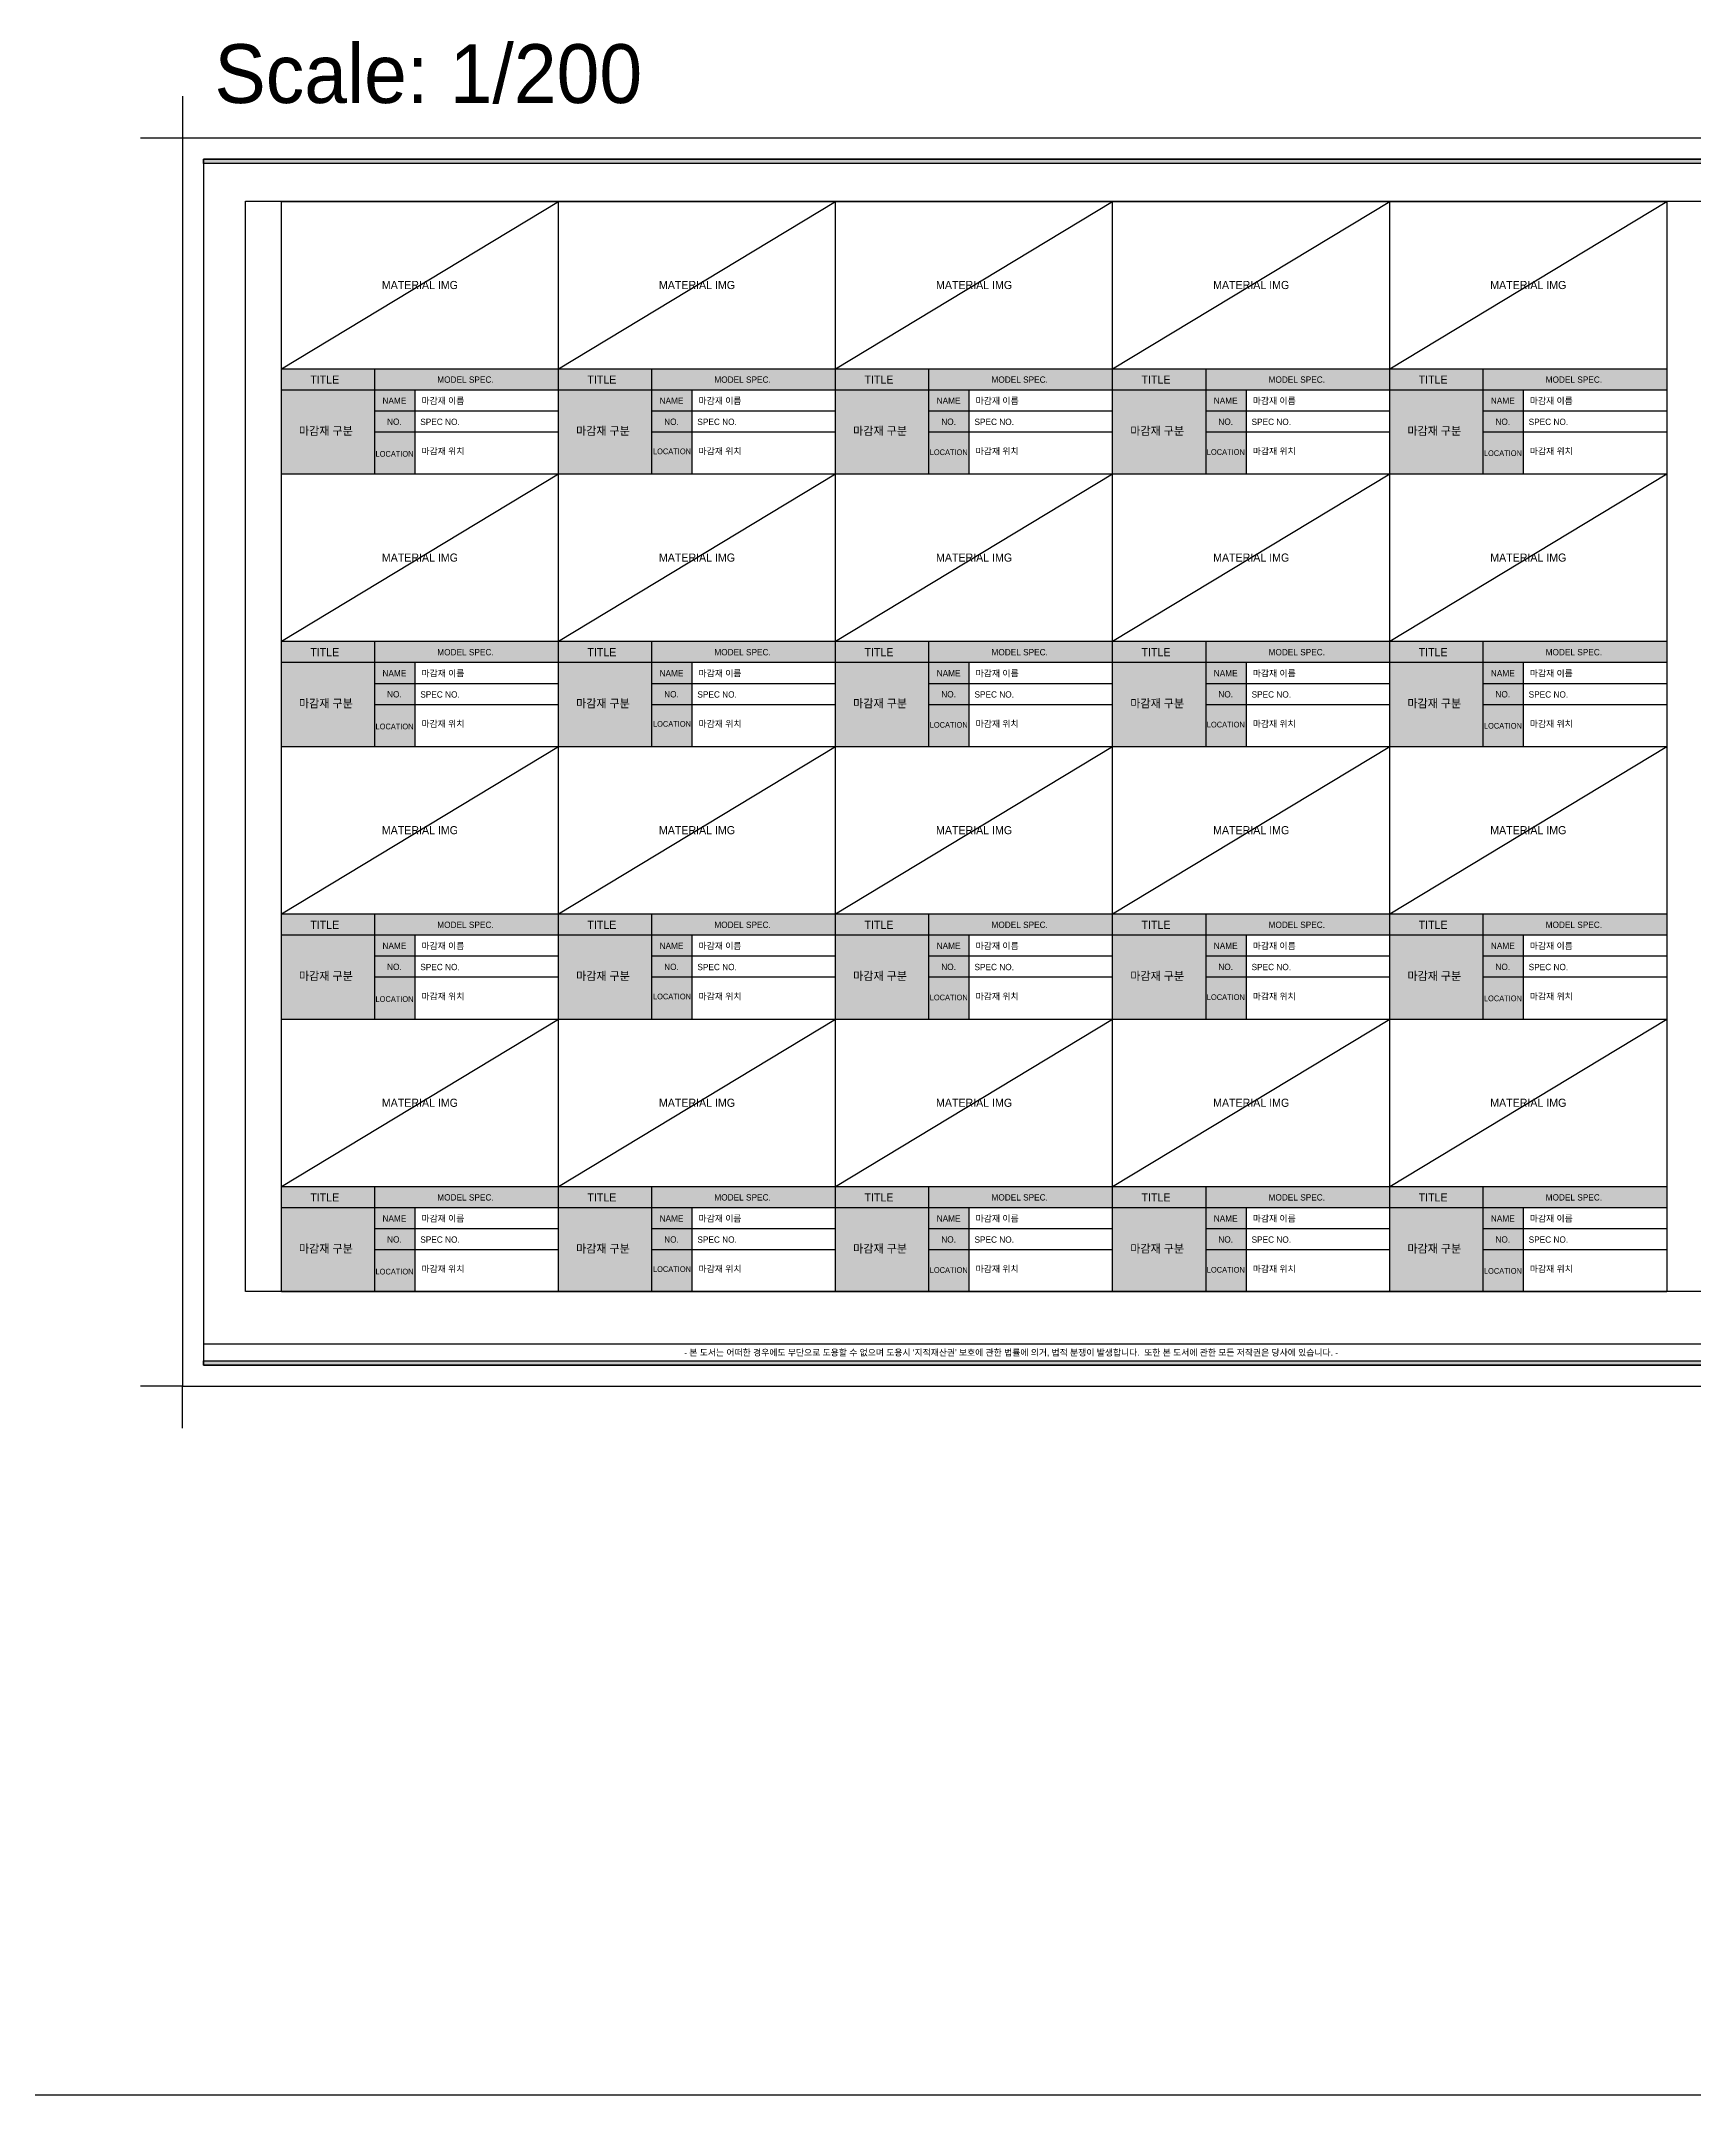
# Model space of a CAD drawing. Header units: millimetres. Extents: x -551172 to 227904, y -3435 to 261611.
# Drawn here: x -144513 to -65778, y 110648 to 208412 of the extents above; entities that cross this region are included whole.
import ezdxf
from ezdxf.enums import TextEntityAlignment as Align

# ---------------------------------------------------------------- set-up
doc = ezdxf.new("R2010")
doc.units = ezdxf.units.MM
doc.header["$LTSCALE"] = 100
doc.layers.get('DEFPOINTS').update_dxf_attribs({"color": 248})
for name, color, linetype in [('0 @ 1', 7, 'Continuous'), ('DWG', 7, 'Continuous'), ('F-WALL1', 2, 'Continuous'), ('FORM(YOURNAME)-1', 1, 'Continuous'), ('FORM(YOURNAME)-1 @ 1', 1, 'Continuous'), ('FORM(YOURNAME)-11', 1, 'Continuous'), ('FORM(YOURNAME)-11 @ 1', 1, 'Continuous')]:
    doc.layers.add(name, color=color, linetype=linetype)
doc.styles.add('YOURNAME', font='HYWULM.TTF')

# ---------------------------------------------------------------- blocks, each defined once
blk = doc.blocks.new('FORM-PLAN')
at = {"layer": 'DWG'}
h = blk.add_hatch(color=8, dxfattribs=at)
h.dxf.hatch_style = 2
edge = h.paths.add_edge_path()
edge.add_spline(control_points=[(3579, 47796), (3579, 47796), (3636, 47751), (3636, 47751), (3640, 47748), (3645, 47747), (3650, 47748), (3655, 47748), (3659, 47751), (3662, 47755), (3662, 47755), (4814, 49289), (4814, 49289), (4814, 49289), (6222, 47428), (6222, 47428), (6226, 47424), (6231, 47421), (6236, 47421), (6237, 47421), (6237, 47421), (6238, 47421), (6243, 47421), (6247, 47423), (6251, 47426), (6251, 47426), (6827, 48004), (6827, 48004), (6833, 48011), (6834, 48021), (6828, 48029), (6828, 48029), (6151, 48928), (6151, 48928), (6151, 48928), (6422, 49289), (6422, 49289), (6422, 49289), (7830, 47428), (7830, 47428), (7834, 47424), (7839, 47421), (7844, 47421), (7845, 47421), (7845, 47421), (7845, 47421), (7850, 47421), (7855, 47423), (7859, 47426), (7859, 47426), (8434, 48004), (8434, 48004), (8441, 48011), (8442, 48021), (8436, 48029), (8436, 48029), (6900, 50067), (6900, 50067), (6896, 50072), (6891, 50075), (6885, 50075), (6885, 50075), (6885, 50075), (6885, 50075), (6879, 50075), (6873, 50072), (6870, 50067), (6870, 50067), (6082, 49019), (6082, 49019), (6082, 49019), (5292, 50067), (5292, 50067), (5288, 50072), (5283, 50075), (5277, 50075), (5277, 50075), (5277, 50075), (5277, 50075), (5271, 50075), (5265, 50072), (5262, 50067), (5262, 50067), (3739, 48040), (3739, 48040), (3668, 48304), (3631, 48579), (3631, 48859), (3631, 50358), (4671, 51577), (5948, 51577), (6639, 51577), (7288, 51219), (7730, 50595), (7733, 50591), (7739, 50590), (7744, 50593), (7744, 50593), (7775, 50614), (7775, 50614), (7777, 50615), (7778, 50617), (7779, 50620), (7779, 50622), (7779, 50624), (7777, 50626), (7324, 51265), (6658, 51632), (5948, 51632), (4639, 51632), (3575, 50388), (3575, 48859), (3575, 48559), (3616, 48264), (3696, 47982), (3696, 47982), (3576, 47822), (3576, 47822), (3570, 47814), (3571, 47802), (3579, 47796)], knot_values=[0, 0, 0, 0, 1, 1, 1, 2, 2, 2, 3, 3, 3, 4, 4, 4, 5, 5, 5, 6, 6, 6, 7, 7, 7, 8, 8, 8, 9, 9, 9, 10, 10, 10, 11, 11, 11, 12, 12, 12, 13, 13, 13, 14, 14, 14, 15, 15, 15, 16, 16, 16, 17, 17, 17, 18, 18, 18, 19, 19, 19, 20, 20, 20, 21, 21, 21, 22, 22, 22, 23, 23, 23, 24, 24, 24, 25, 25, 25, 26, 26, 26, 27, 27, 27, 28, 28, 28, 29, 29, 29, 30, 30, 30, 31, 31, 31, 32, 32, 32, 33, 33, 33, 34, 34, 34, 35, 35, 35, 36, 36, 36, 37, 37, 37, 38, 38, 38, 39, 39, 39, 40, 40, 40, 40], degree=3, periodic=0)
h = blk.add_hatch(color=8, dxfattribs=at)
h.dxf.hatch_style = 2
edge = h.paths.add_edge_path()
edge.add_spline(control_points=[(6006, 47229), (4542, 47229), (3109, 47156), (3109, 47156), (3109, 47156), (3109, 47118), (3109, 47118), (3109, 47118), (8903, 47118), (8903, 47118), (8903, 47118), (8903, 47156), (8903, 47156), (8903, 47156), (7470, 47229), (6006, 47229)], knot_values=[0, 0, 0, 0, 1, 1, 1, 2, 2, 2, 3, 3, 3, 4, 4, 4, 5, 5, 5, 5], degree=3, periodic=0)
h = blk.add_hatch(color=8, dxfattribs=at)
h.dxf.hatch_style = 2
edge = h.paths.add_edge_path()
edge.add_spline(control_points=[(3345, 46728), (3345, 46728), (3571, 46728), (3571, 46728), (3838, 46728), (3990, 46578), (3990, 46291), (3990, 46006), (3838, 45848), (3578, 45848), (3578, 45848), (3345, 45848), (3345, 45848), (3345, 45848), (3345, 46728), (3345, 46728)], knot_values=[0, 0, 0, 0, 1, 1, 1, 2, 2, 2, 3, 3, 3, 4, 4, 4, 5, 5, 5, 5], degree=3, periodic=0)
edge = h.paths.add_edge_path()
edge.add_spline(control_points=[(3561, 45962), (3748, 45962), (3849, 46073), (3849, 46291), (3849, 46511), (3748, 46615), (3561, 46615), (3561, 46615), (3482, 46615), (3482, 46615), (3482, 46615), (3482, 45962), (3482, 45962), (3482, 45962), (3561, 45962), (3561, 45962)], knot_values=[0, 0, 0, 0, 1, 1, 1, 2, 2, 2, 3, 3, 3, 4, 4, 4, 5, 5, 5, 5], degree=3, periodic=0)
h = blk.add_hatch(color=8, dxfattribs=at)
h.dxf.hatch_style = 2
h.paths.add_polyline_path([(4107, 46728), (4621, 46728), (4621, 46611), (4244, 46611), (4244, 46366), (4564, 46366), (4564, 46249), (4244, 46249), (4244, 45965), (4634, 45965), (4634, 45848), (4107, 45848)])
h = blk.add_hatch(color=8, dxfattribs=at)
h.dxf.hatch_style = 2
edge = h.paths.add_edge_path()
edge.add_spline(control_points=[(4733, 45962), (4733, 45962), (4814, 46057), (4814, 46057), (4876, 45994), (4961, 45953), (5045, 45953), (5151, 45953), (5210, 46003), (5210, 46077), (5210, 46157), (5151, 46182), (5070, 46218), (5070, 46218), (4950, 46271), (4950, 46271), (4866, 46307), (4772, 46374), (4772, 46501), (4772, 46640), (4893, 46744), (5058, 46744), (5160, 46744), (5256, 46701), (5322, 46633), (5322, 46633), (5250, 46544), (5250, 46544), (5196, 46593), (5135, 46623), (5058, 46623), (4970, 46623), (4912, 46580), (4912, 46511), (4912, 46434), (4982, 46406), (5053, 46377), (5053, 46377), (5172, 46326), (5172, 46326), (5275, 46282), (5349, 46217), (5349, 46088), (5349, 45947), (5233, 45833), (5043, 45833), (4924, 45833), (4813, 45880), (4733, 45962)], knot_values=[0, 0, 0, 0, 1, 1, 1, 2, 2, 2, 3, 3, 3, 4, 4, 4, 5, 5, 5, 6, 6, 6, 7, 7, 7, 8, 8, 8, 9, 9, 9, 10, 10, 10, 11, 11, 11, 12, 12, 12, 13, 13, 13, 14, 14, 14, 15, 15, 15, 16, 16, 16, 16], degree=3, periodic=0)
h = blk.add_hatch(color=8, dxfattribs=at)
h.dxf.hatch_style = 2
h.paths.add_polyline_path([(5485, 46728), (5622, 46728), (5622, 45848), (5485, 45848)])
h = blk.add_hatch(color=8, dxfattribs=at)
h.dxf.hatch_style = 2
edge = h.paths.add_edge_path()
edge.add_spline(control_points=[(5757, 46285), (5757, 46572), (5932, 46744), (6163, 46744), (6286, 46744), (6368, 46689), (6422, 46633), (6422, 46633), (6348, 46544), (6348, 46544), (6304, 46588), (6251, 46623), (6167, 46623), (6005, 46623), (5898, 46497), (5898, 46290), (5898, 46081), (5994, 45953), (6173, 45953), (6226, 45953), (6280, 45969), (6310, 45996), (6310, 45996), (6310, 46203), (6310, 46203), (6310, 46203), (6138, 46203), (6138, 46203), (6138, 46203), (6138, 46316), (6138, 46316), (6138, 46316), (6435, 46316), (6435, 46316), (6435, 46316), (6435, 45935), (6435, 45935), (6377, 45877), (6278, 45833), (6159, 45833), (5927, 45833), (5757, 45997), (5757, 46285)], knot_values=[0, 0, 0, 0, 1, 1, 1, 2, 2, 2, 3, 3, 3, 4, 4, 4, 5, 5, 5, 6, 6, 6, 7, 7, 7, 8, 8, 8, 9, 9, 9, 10, 10, 10, 11, 11, 11, 12, 12, 12, 13, 13, 13, 14, 14, 14, 14], degree=3, periodic=0)
h = blk.add_hatch(color=8, dxfattribs=at)
h.dxf.hatch_style = 2
edge = h.paths.add_edge_path()
edge.add_spline(control_points=[(6600, 46728), (6600, 46728), (6741, 46728), (6741, 46728), (6741, 46728), (7029, 46211), (7029, 46211), (7029, 46211), (7120, 46025), (7120, 46025), (7120, 46025), (7126, 46025), (7126, 46025), (7119, 46116), (7108, 46222), (7108, 46317), (7108, 46317), (7108, 46728), (7108, 46728), (7108, 46728), (7238, 46728), (7238, 46728), (7238, 46728), (7238, 45848), (7238, 45848), (7238, 45848), (7098, 45848), (7098, 45848), (7098, 45848), (6809, 46366), (6809, 46366), (6809, 46366), (6718, 46550), (6718, 46550), (6718, 46550), (6712, 46550), (6712, 46550), (6719, 46460), (6730, 46358), (6730, 46262), (6730, 46262), (6730, 45848), (6730, 45848), (6730, 45848), (6600, 45848), (6600, 45848), (6600, 45848), (6600, 46728), (6600, 46728)], knot_values=[0, 0, 0, 0, 1, 1, 1, 2, 2, 2, 3, 3, 3, 4, 4, 4, 5, 5, 5, 6, 6, 6, 7, 7, 7, 8, 8, 8, 9, 9, 9, 10, 10, 10, 11, 11, 11, 12, 12, 12, 13, 13, 13, 14, 14, 14, 15, 15, 15, 16, 16, 16, 16], degree=3, periodic=0)
h = blk.add_hatch(color=8, dxfattribs=at)
h.dxf.hatch_style = 2
edge = h.paths.add_edge_path()
edge.add_spline(control_points=[(7574, 46717), (7574, 46717), (7768, 46717), (7768, 46717), (7768, 46717), (7917, 46303), (7917, 46303), (7936, 46248), (7952, 46190), (7970, 46134), (7970, 46134), (7976, 46134), (7976, 46134), (7995, 46190), (8010, 46248), (8029, 46303), (8029, 46303), (8174, 46717), (8174, 46717), (8174, 46717), (8368, 46717), (8368, 46717), (8368, 46717), (8368, 45833), (8368, 45833), (8368, 45833), (8209, 45833), (8209, 45833), (8209, 45833), (8209, 46202), (8209, 46202), (8209, 46285), (8222, 46408), (8231, 46492), (8231, 46492), (8225, 46492), (8225, 46492), (8225, 46492), (8154, 46284), (8154, 46284), (8154, 46284), (8019, 45913), (8019, 45913), (8019, 45913), (7919, 45913), (7919, 45913), (7919, 45913), (7783, 46284), (7783, 46284), (7783, 46284), (7713, 46492), (7713, 46492), (7713, 46492), (7709, 46492), (7709, 46492), (7717, 46408), (7731, 46285), (7731, 46202), (7731, 46202), (7731, 45833), (7731, 45833), (7731, 45833), (7574, 45833), (7574, 45833), (7574, 45833), (7574, 46717), (7574, 46717)], knot_values=[0, 0, 0, 0, 1, 1, 1, 2, 2, 2, 3, 3, 3, 4, 4, 4, 5, 5, 5, 6, 6, 6, 7, 7, 7, 8, 8, 8, 9, 9, 9, 10, 10, 10, 11, 11, 11, 12, 12, 12, 13, 13, 13, 14, 14, 14, 15, 15, 15, 16, 16, 16, 17, 17, 17, 18, 18, 18, 19, 19, 19, 20, 20, 20, 21, 21, 21, 22, 22, 22, 22], degree=3, periodic=0)
h = blk.add_hatch(color=8, dxfattribs=at)
h.dxf.hatch_style = 2
edge = h.paths.add_edge_path()
edge.add_spline(control_points=[(8472, 46524), (8587, 46635), (8662, 46710), (8662, 46774), (8662, 46818), (8638, 46845), (8596, 46845), (8564, 46845), (8538, 46823), (8515, 46798), (8515, 46798), (8468, 46846), (8468, 46846), (8508, 46890), (8547, 46914), (8607, 46914), (8691, 46914), (8746, 46861), (8746, 46779), (8746, 46704), (8677, 46626), (8598, 46543), (8620, 46545), (8650, 46548), (8670, 46548), (8670, 46548), (8767, 46548), (8767, 46548), (8767, 46548), (8767, 46473), (8767, 46473), (8767, 46473), (8472, 46473), (8472, 46473), (8472, 46473), (8472, 46524), (8472, 46524)], knot_values=[0, 0, 0, 0, 1, 1, 1, 2, 2, 2, 3, 3, 3, 4, 4, 4, 5, 5, 5, 6, 6, 6, 7, 7, 7, 8, 8, 8, 9, 9, 9, 10, 10, 10, 11, 11, 11, 12, 12, 12, 12], degree=3, periodic=0)
at = {"layer": 'FORM(YOURNAME)-11'}
h = blk.add_hatch(color=256, dxfattribs=at)
h.dxf.hatch_style = 1
h.paths.add_polyline_path([(-71444, 55115), (10556, 55115), (10556, 54915), (-71444, 54915)])
h.paths.add_polyline_path([(-71444, -2085), (10556, -2085), (10556, -2285), (-71444, -2285)])
at = {"layer": 'DEFPOINTS', "color": 158}
for p, q in [((1346, 54915), (1346, -2085)), ((10556, 53115), (1346, 44093)), ((1346, 53115), (10556, 53115)), ((1346, 44093), (10556, 44093)), ((10556, 41093), (1346, 33504)), ((1346, -1285), (-71444, -1285))]:
    blk.add_line(p, q, dxfattribs=at)
at = {"layer": 'DEFPOINTS', "color": 1}
for points in [[(-72444, 58115), (-72444, 56115), (-74444, 56115)], [(11556, 58115), (11556, 56115), (13556, 56115)], [(-72444, -5285), (-72444, -3285), (-74444, -3285)], [(11556, -5285), (11556, -3285), (13556, -3285)]]:
    blk.add_lwpolyline(points, dxfattribs=at)
at = {"layer": 'DEFPOINTS', "color": 158}
for points in [[(-71444, -2285), (10556, -2285), (10556, 55115), (-71444, 55115)], [(-69444, 53115), (-64, 53115), (-64, 1215), (-69444, 1215)]]:
    blk.add_lwpolyline(points, close=True, dxfattribs=at)
at = {"layer": 'FORM(YOURNAME)-11', "color": 251}
blk.add_line((2415, 43323), (9487, 43323), dxfattribs=at)
at = {"layer": 'FORM(YOURNAME)-11', "color": 14}
for p, q in [((1346, 41093), (10556, 41093)), ((1346, 33504), (10556, 33504)), ((1346, 20344), (10556, 20344)), ((1346, 13651), (10556, 13651)), ((1346, 11398), (10556, 11398)), ((1346, 9146), (10556, 9146)), ((1346, 6893), (10556, 6893)), ((1346, 4641), (10556, 4641)), ((1346, 2388), (10556, 2388)), ((5951, 2388), (5951, -2085)), ((1346, 136), (10556, 136))]:
    blk.add_line(p, q, dxfattribs=at)
at = {"layer": 'FORM(YOURNAME)-11', "color": 250}
blk.add_lwpolyline([(-72444, -3285), (11556, -3285), (11556, 56115), (-72444, 56115)], close=True, dxfattribs=at)
at = {"layer": 'FORM(YOURNAME)-11'}
for points in [[(-71444, 55115), (10556, 55115), (10556, 54915), (-71444, 54915)], [(-71444, -2085), (10556, -2085), (10556, -2285), (-71444, -2285)]]:
    blk.add_lwpolyline(points, close=True, dxfattribs=at)
at = {"layer": 'FORM(YOURNAME)-11', "color": 14, "style": 'YOURNAME'}
for s, height, p in [('DESIGN BY.', 386.1, (1603, 53577)), ('PROJECT.', 386.1, (1603, 40579)), ('REMARK.', 386.1, (1603, 32989)), ('SITE CONDITIONS.', 386.14, (1603, 19829)), ('PROJECT TYPE.', 386.14, (1603, 13136)), ('PROJECT TITLE.', 386.14, (1603, 10883)), ('DRAWING TITLE.', 386.14, (1603, 8631)), ('SCALE.', 386.1, (1603, 6378)), ('DATE.', 386.1, (1603, 4126)), ('DRAWN BY.', 386.1, (1603, 1873)), ('CHECKED BY.', 386.14, (6240, 1873)), ('DRAWING No.', 386.14, (1603, -379)), ('SHEET No.', 386.1, (6240, -379))]:
    blk.add_text(s, height=height, dxfattribs=at).set_placement(p, align=Align.MIDDLE_LEFT)
for s, height, width, p in [('@__gmdesign__', 400, 1.03, (9487, 42649)), ('goldenhand99@naver.com', 300, 0.995, (9487, 42154))]:
    blk.add_text(s, height=height, dxfattribs=dict(at, width=width)).set_placement(p, align=Align.RIGHT)
at = {"layer": 'FORM(YOURNAME)-11', "color": 251, "style": 'YOURNAME'}
for s, p in [('ADDRESS.', (1603, 18799)), ('AREA.', (1603, 16740)), ('HEIGHT.', (1603, 14809))]:
    blk.add_text(s, height=321.8, dxfattribs=at).set_placement(p, align=Align.MIDDLE_LEFT)
at = {"layer": 'FORM(YOURNAME)-11', "color": 1, "style": 'YOURNAME'}
blk.add_text("- 본 도서는 어떠한 경우에도 무단으로 도용할 수 없으며 도용시 '지적재산권' 보호에 관한 법률에 의거, 법적 분쟁이 발생합니다.  또한 본 도서에 관한 모든 저작권은 당사에 있습니다. -", height=300, dxfattribs=at).set_placement((-32990, -1685), align=Align.MIDDLE_CENTER)
at = {"layer": 'FORM(YOURNAME)-11', "color": 3, "style": 'YOURNAME'}
for tag, height, p in [('2', 450, (9905, 17544)), ('1', 450, (9905, 18188)), ('3', 450, (9905, 16257)), ('4', 450, (9905, 14326)), ('5', 515, (9905, 12009)), ('6', 515, (9905, 9757)), ('7', 515, (9905, 7504)), ('8', 515, (9905, 5252)), ('9', 515, (9905, 2999)), ('10', 515, (5655, 811)), ('11', 515, (9905, 747)), ('12', 515, (5655, -1441)), ('13', 515, (9905, -1441))]:
    blk.add_attdef(tag, text='', height=height, dxfattribs=at).set_placement(p, align=Align.MIDDLE_RIGHT)
blk = doc.blocks.new('*U638')
at = {"layer": 'FORM(YOURNAME)-1'}
ref = blk.add_blockref('FORM-PLAN', (-65340, 147669), dxfattribs=at)
ref.add_attrib('4', '0000.00mm', dxfattribs={"layer": 'FORM(YOURNAME)-11 @ 1', "color": 3, "height": 450, "style": 'YOURNAME'}).set_placement((-55135, 161920), align=Align.MIDDLE_RIGHT)
ref.add_attrib('3', '000.00 m2 / 000py', dxfattribs={"layer": 'FORM(YOURNAME)-11 @ 1', "color": 3, "height": 400, "style": 'YOURNAME'}).set_placement((-55135, 163495), align=Align.MIDDLE_RIGHT)
ref.add_attrib('2', 'ADDRESS ADDRESS', dxfattribs={"layer": 'FORM(YOURNAME)-11 @ 1', "color": 3, "height": 400, "style": 'YOURNAME'}).set_placement((-55135, 165197), align=Align.MIDDLE_RIGHT)
ref.add_attrib('1', 'ADDRESS ADDRESS ADDRESS', dxfattribs={"layer": 'FORM(YOURNAME)-11 @ 1', "color": 3, "height": 400, "style": 'YOURNAME'}).set_placement((-55135, 165754), align=Align.MIDDLE_RIGHT)
ref.add_attrib('5', 'PROJECT TYPE', dxfattribs={"layer": 'FORM(YOURNAME)-11 @ 1', "color": 3, "height": 500, "style": 'YOURNAME'}).set_placement((-55135, 160016), align=Align.MIDDLE_RIGHT)
ref.add_attrib('6', 'PROJECT TITLE', dxfattribs={"layer": 'FORM(YOURNAME)-11 @ 1', "color": 3, "height": 500, "style": 'YOURNAME'}).set_placement((-55135, 157746), align=Align.MIDDLE_RIGHT)
ref.add_attrib('7', 'MATERIAL LIST', dxfattribs={"layer": 'FORM(YOURNAME)-11 @ 1', "color": 3, "height": 500, "style": 'YOURNAME'}).set_placement((-55135, 155395), align=Align.MIDDLE_RIGHT)
ref.add_attrib('8', 'A1:1/100 A3:1/200', dxfattribs={"layer": 'FORM(YOURNAME)-11 @ 1', "color": 3, "height": 600, "style": 'YOURNAME'}).set_placement((-55135, 153140), align=Align.MIDDLE_RIGHT)
ref.add_attrib('9', '00.00.00', dxfattribs={"layer": 'FORM(YOURNAME)-11 @ 1', "color": 3, "height": 450, "style": 'YOURNAME'}).set_placement((-55135, 150997), align=Align.MIDDLE_RIGHT)
ref.add_attrib('10', 'YOURNAME', dxfattribs={"layer": 'FORM(YOURNAME)-11 @ 1', "color": 3, "height": 450, "style": 'YOURNAME'}).set_placement((-59772, 148616), align=Align.MIDDLE_RIGHT)
ref.add_attrib('13', '000', dxfattribs={"layer": 'FORM(YOURNAME)-11 @ 1', "color": 3, "height": 450, "style": 'YOURNAME'}).set_placement((-55135, 146373), align=Align.MIDDLE_RIGHT)
ref.add_attrib('12', 'I-000', dxfattribs={"layer": 'FORM(YOURNAME)-11 @ 1', "color": 3, "height": 450, "style": 'YOURNAME'}).set_placement((-59772, 146373), align=Align.MIDDLE_RIGHT)
ref.add_attrib('11', 'YOURNAME', dxfattribs={"layer": 'FORM(YOURNAME)-11 @ 1', "color": 3, "height": 450, "style": 'YOURNAME'}).set_placement((-55135, 148616), align=Align.MIDDLE_RIGHT)

msp = doc.modelspace()

# ---------------------------------------------------------------- hatches: boundary and pattern name
at = {"layer": 'FORM(YOURNAME)-1'}
h = msp.add_hatch(color=250, dxfattribs=at)
h.dxf.hatch_style = 1
h.paths.add_polyline_path([(-100337.8, 191816.5), (-93498.4, 191816.5), (-93498.4, 187808.9), (-87146.1, 187808.9), (-87146.1, 191816.5), (-80306.8, 191816.5), (-80306.8, 187808.9), (-73954.4, 187808.9), (-73954.4, 191816.5), (-67115.1, 191816.5), (-67115.1, 192818.4), (-133073.5, 192818.4), (-133073.5, 191816.5), (-133073.5, 187808.9), (-126721.1, 187808.9), (-126721.1, 191816.5), (-119881.8, 191816.5), (-119881.8, 187808.9), (-113529.4, 187808.9), (-113529.4, 191816.5), (-106690.1, 191816.5), (-106690.1, 187808.9), (-100337.8, 187808.9)])
h = msp.add_hatch(color=250, dxfattribs=at)
h.dxf.hatch_style = 1
h.paths.add_polyline_path([(-100337.8, 178841.5), (-93498.4, 178841.5), (-93498.4, 174833.9), (-87146.1, 174833.9), (-87146.1, 178841.5), (-80306.8, 178841.5), (-80306.8, 174833.9), (-73954.4, 174833.9), (-73954.4, 178841.5), (-67115.1, 178841.5), (-67115.1, 179843.4), (-133073.5, 179843.4), (-133073.5, 178841.5), (-133073.5, 174833.9), (-126721.1, 174833.9), (-126721.1, 178841.5), (-119881.8, 178841.5), (-119881.8, 174833.9), (-113529.4, 174833.9), (-113529.4, 178841.5), (-106690.1, 178841.5), (-106690.1, 174833.9), (-100337.8, 174833.9)])
h = msp.add_hatch(color=250, dxfattribs=at)
h.dxf.hatch_style = 1
h.paths.add_polyline_path([(-100337.8, 165866.5), (-93498.4, 165866.5), (-93498.4, 161858.9), (-87146.1, 161858.9), (-87146.1, 165866.5), (-80306.8, 165866.5), (-80306.8, 161858.9), (-73954.4, 161858.9), (-73954.4, 165866.5), (-67115.1, 165866.5), (-67115.1, 166868.4), (-133073.5, 166868.4), (-133073.5, 165866.5), (-133073.5, 161858.9), (-126721.1, 161858.9), (-126721.1, 165866.5), (-119881.8, 165866.5), (-119881.8, 161858.9), (-113529.4, 161858.9), (-113529.4, 165866.5), (-106690.1, 165866.5), (-106690.1, 161858.9), (-100337.8, 161858.9)])
h = msp.add_hatch(color=250, dxfattribs=at)
h.dxf.hatch_style = 1
h.paths.add_polyline_path([(-100337.8, 152891.5), (-93498.4, 152891.5), (-93498.4, 148883.9), (-87146.1, 148883.9), (-87146.1, 152891.5), (-80306.8, 152891.5), (-80306.8, 148883.9), (-73954.4, 148883.9), (-73954.4, 152891.5), (-67115.1, 152891.5), (-67115.1, 153893.4), (-133073.5, 153893.4), (-133073.5, 152891.5), (-133073.5, 148883.9), (-126721.1, 148883.9), (-126721.1, 152891.5), (-119881.8, 152891.5), (-119881.8, 148883.9), (-113529.4, 148883.9), (-113529.4, 152891.5), (-106690.1, 152891.5), (-106690.1, 148883.9), (-100337.8, 148883.9)])

# ---------------------------------------------------------------- linework, layer by layer
at = {"layer": 'DEFPOINTS', "ltscale": 0.1}
for p, q in [((-133073.5, 192818.4), (-119881.8, 200783.9)), ((-119881.8, 192818.4), (-106690.1, 200783.9)), ((-106690.1, 192818.4), (-93498.4, 200783.9)), ((-93498.4, 192818.4), (-80306.8, 200783.9)), ((-80306.8, 192818.4), (-67115.1, 200783.9)), ((-133073.5, 179843.4), (-119881.8, 187808.9)), ((-119881.8, 179843.4), (-106690.1, 187808.9)), ((-106690.1, 179843.4), (-93498.4, 187808.9)), ((-93498.4, 179843.4), (-80306.8, 187808.9)), ((-80306.8, 179843.4), (-67115.1, 187808.9)), ((-133073.5, 166868.4), (-119881.8, 174833.9)), ((-119881.8, 166868.4), (-106690.1, 174833.9)), ((-106690.1, 166868.4), (-93498.4, 174833.9)), ((-93498.4, 166868.4), (-80306.8, 174833.9)), ((-80306.8, 166868.4), (-67115.1, 174833.9)), ((-133073.5, 153893.4), (-119881.8, 161858.9)), ((-119881.8, 153893.4), (-106690.1, 161858.9)), ((-106690.1, 153893.4), (-93498.4, 161858.9)), ((-93498.4, 153893.4), (-80306.8, 161858.9)), ((-80306.8, 153893.4), (-67115.1, 161858.9))]:
    msp.add_line(p, q, dxfattribs=at)
at = {"layer": 'DEFPOINTS', "color": 156}
msp.add_line((-367327.9, 110648.4), (-11030, 110648.4), dxfattribs=at)
at = {"layer": 'FORM(YOURNAME)-1'}
for p, q in [((-119881.8, 148883.9), (-119881.8, 200783.9)), ((-106690.1, 148883.9), (-106690.1, 200783.9)), ((-93498.4, 148883.9), (-93498.4, 200783.9)), ((-80306.8, 148883.9), (-80306.8, 200783.9)), ((-133073.5, 192818.4), (-67115.1, 192818.4)), ((-128640.7, 192818.4), (-128640.7, 187808.9)), ((-115449, 192818.4), (-115449, 187808.9)), ((-102257.3, 192818.4), (-102257.3, 187808.9)), ((-89065.7, 192818.4), (-89065.7, 187808.9)), ((-75874, 192818.4), (-75874, 187808.9)), ((-133073.5, 191816.5), (-67115.1, 191816.5)), ((-126721.1, 191816.5), (-126721.1, 187808.9)), ((-113529.4, 191816.5), (-113529.4, 187808.9)), ((-100337.8, 191816.5), (-100337.8, 187808.9)), ((-87146.1, 191816.5), (-87146.1, 187808.9)), ((-73954.4, 191816.5), (-73954.4, 187808.9)), ((-128640.7, 190814.6), (-119881.8, 190814.6)), ((-115449, 190814.6), (-106690.1, 190814.6)), ((-102257.3, 190814.6), (-93498.4, 190814.6)), ((-89065.7, 190814.6), (-80306.8, 190814.6)), ((-75874, 190814.6), (-67115.1, 190814.6)), ((-128640.7, 189812.7), (-119881.8, 189812.7)), ((-115449, 189812.7), (-106690.1, 189812.7)), ((-102257.3, 189812.7), (-93498.4, 189812.7)), ((-89065.7, 189812.7), (-80306.8, 189812.7)), ((-75874, 189812.7), (-67115.1, 189812.7)), ((-133073.5, 187808.9), (-67115.1, 187808.9)), ((-133073.5, 179843.4), (-67115.1, 179843.4)), ((-128640.7, 179843.4), (-128640.7, 174833.9)), ((-115449, 179843.4), (-115449, 174833.9)), ((-102257.3, 179843.4), (-102257.3, 174833.9)), ((-89065.7, 179843.4), (-89065.7, 174833.9)), ((-75874, 179843.4), (-75874, 174833.9)), ((-133073.5, 178841.5), (-67115.1, 178841.5)), ((-126721.1, 178841.5), (-126721.1, 174833.9)), ((-113529.4, 178841.5), (-113529.4, 174833.9)), ((-100337.8, 178841.5), (-100337.8, 174833.9)), ((-87146.1, 178841.5), (-87146.1, 174833.9)), ((-73954.4, 178841.5), (-73954.4, 174833.9)), ((-128640.7, 177839.6), (-119881.8, 177839.6)), ((-115449, 177839.6), (-106690.1, 177839.6)), ((-102257.3, 177839.6), (-93498.4, 177839.6)), ((-89065.7, 177839.6), (-80306.8, 177839.6)), ((-75874, 177839.6), (-67115.1, 177839.6)), ((-128640.7, 176837.7), (-119881.8, 176837.7)), ((-115449, 176837.7), (-106690.1, 176837.7)), ((-102257.3, 176837.7), (-93498.4, 176837.7)), ((-89065.7, 176837.7), (-80306.8, 176837.7)), ((-75874, 176837.7), (-67115.1, 176837.7)), ((-133073.5, 174833.9), (-67115.1, 174833.9)), ((-133073.5, 166868.4), (-67115.1, 166868.4)), ((-128640.7, 166868.4), (-128640.7, 161858.9)), ((-115449, 166868.4), (-115449, 161858.9)), ((-102257.3, 166868.4), (-102257.3, 161858.9)), ((-89065.7, 166868.4), (-89065.7, 161858.9)), ((-75874, 166868.4), (-75874, 161858.9)), ((-133073.5, 165866.5), (-67115.1, 165866.5)), ((-126721.1, 165866.5), (-126721.1, 161858.9)), ((-113529.4, 165866.5), (-113529.4, 161858.9)), ((-100337.8, 165866.5), (-100337.8, 161858.9)), ((-87146.1, 165866.5), (-87146.1, 161858.9)), ((-73954.4, 165866.5), (-73954.4, 161858.9)), ((-128640.7, 164864.6), (-119881.8, 164864.6)), ((-115449, 164864.6), (-106690.1, 164864.6)), ((-102257.3, 164864.6), (-93498.4, 164864.6)), ((-89065.7, 164864.6), (-80306.8, 164864.6)), ((-75874, 164864.6), (-67115.1, 164864.6)), ((-128640.7, 163862.7), (-119881.8, 163862.7)), ((-115449, 163862.7), (-106690.1, 163862.7)), ((-102257.3, 163862.7), (-93498.4, 163862.7)), ((-89065.7, 163862.7), (-80306.8, 163862.7)), ((-75874, 163862.7), (-67115.1, 163862.7)), ((-133073.5, 161858.9), (-67115.1, 161858.9)), ((-133073.5, 153893.4), (-67115.1, 153893.4)), ((-128640.7, 153893.4), (-128640.7, 148883.9)), ((-115449, 153893.4), (-115449, 148883.9)), ((-102257.3, 153893.4), (-102257.3, 148883.9)), ((-89065.7, 153893.4), (-89065.7, 148883.9)), ((-75874, 153893.4), (-75874, 148883.9)), ((-133073.5, 152891.5), (-67115.1, 152891.5)), ((-126721.1, 152891.5), (-126721.1, 148883.9)), ((-113529.4, 152891.5), (-113529.4, 148883.9)), ((-100337.8, 152891.5), (-100337.8, 148883.9)), ((-87146.1, 152891.5), (-87146.1, 148883.9)), ((-73954.4, 152891.5), (-73954.4, 148883.9)), ((-128640.7, 151889.6), (-119881.8, 151889.6)), ((-115449, 151889.6), (-106690.1, 151889.6)), ((-102257.3, 151889.6), (-93498.4, 151889.6)), ((-89065.7, 151889.6), (-80306.8, 151889.6)), ((-75874, 151889.6), (-67115.1, 151889.6)), ((-128640.7, 150887.7), (-119881.8, 150887.7)), ((-115449, 150887.7), (-106690.1, 150887.7)), ((-102257.3, 150887.7), (-93498.4, 150887.7)), ((-89065.7, 150887.7), (-80306.8, 150887.7)), ((-75874, 150887.7), (-67115.1, 150887.7)), ((-133073.5, 148883.9), (-67115.1, 148883.9))]:
    msp.add_line(p, q, dxfattribs=at)
at = {"layer": 'FORM(YOURNAME)-11'}
msp.add_lwpolyline([(-133073.5, 200783.9), (-67115.1, 200783.9), (-67115.1, 148883.9), (-133073.5, 148883.9)], close=True, dxfattribs=at)

# ---------------------------------------------------------------- block references
at = {"layer": 'F-WALL1'}
msp.add_blockref('*U638', (0, 0), dxfattribs=at)

# ---------------------------------------------------------------- texts
at = {"layer": '0 @ 1', "color": 3, "style": 'YOURNAME'}
msp.add_text('Scale: 1/200', height=2800, dxfattribs=at).set_placement((-136259, 206863.2), align=Align.MIDDLE_LEFT)
at = {"layer": 'FORM(YOURNAME)-1 @ 1', "color": 251, "style": 'YOURNAME'}
for p in [(-126477.6, 196801.1), (-113285.9, 196801.1), (-100094.3, 196801.1), (-86902.6, 196801.1), (-73710.9, 196801.1), (-126477.6, 183826.1), (-113285.9, 183826.1), (-100094.3, 183826.1), (-86902.6, 183826.1), (-73710.9, 183826.1), (-126477.6, 170851.1), (-113285.9, 170851.1), (-100094.3, 170851.1), (-86902.6, 170851.1), (-73710.9, 170851.1), (-126477.6, 157876.1), (-113285.9, 157876.1), (-100094.3, 157876.1), (-86902.6, 157876.1), (-73710.9, 157876.1)]:
    msp.add_text('MATERIAL IMG', height=386.394, dxfattribs=at).set_placement(p, align=Align.MIDDLE)
at = {"layer": 'FORM(YOURNAME)-1 @ 1', "color": 7, "style": 'YOURNAME'}
for s, height, p in [('TITLE', 386.39, (-131007.4, 192297.8)), ('MODEL SPEC.', 300.57, (-124307.4, 192297.8)), ('TITLE', 386.39, (-117815.8, 192297.8)), ('MODEL SPEC.', 300.57, (-111115.7, 192297.8)), ('TITLE', 386.39, (-104624.1, 192297.8)), ('MODEL SPEC.', 300.57, (-97924, 192297.8)), ('TITLE', 386.39, (-91432.4, 192297.8)), ('MODEL SPEC.', 300.57, (-84732.4, 192297.8)), ('TITLE', 386.39, (-78240.7, 192297.8)), ('MODEL SPEC.', 300.57, (-71540.7, 192297.8)), ('NAME', 300.57, (-127691.6, 191295.9)), ('NAME', 300.57, (-114499.9, 191295.9)), ('NAME', 300.57, (-101308.2, 191295.9)), ('NAME', 300.57, (-88116.6, 191295.9)), ('NAME', 300.57, (-74924.9, 191295.9)), ('마감재 구분', 386.39, (-130953.8, 189867)), ('NO.', 300.57, (-127691.6, 190294)), ('마감재 구분', 386.39, (-117762.2, 189867)), ('NO.', 300.57, (-114499.9, 190294)), ('마감재 구분', 386.39, (-104570.5, 189867)), ('NO.', 300.57, (-101308.2, 190294)), ('마감재 구분', 386.39, (-91378.8, 189867)), ('NO.', 300.57, (-88116.6, 190294)), ('마감재 구분', 386.39, (-78187.1, 189867)), ('NO.', 300.57, (-74924.9, 190294)), ('LOCATION', 270.51, (-127684.8, 188763.3)), ('LOCATION', 270.51, (-114476.1, 188884.1)), ('LOCATION', 270.51, (-101301.5, 188839.4)), ('LOCATION', 270.51, (-88109.8, 188851.4)), ('LOCATION', 270.51, (-74918.1, 188795.3)), ('TITLE', 386.39, (-131007.4, 179322.8)), ('MODEL SPEC.', 300.57, (-124307.4, 179322.8)), ('TITLE', 386.39, (-117815.8, 179322.8)), ('MODEL SPEC.', 300.57, (-111115.7, 179322.8)), ('TITLE', 386.39, (-104624.1, 179322.8)), ('MODEL SPEC.', 300.57, (-97924, 179322.8)), ('TITLE', 386.39, (-91432.4, 179322.8)), ('MODEL SPEC.', 300.57, (-84732.4, 179322.8)), ('TITLE', 386.39, (-78240.7, 179322.8)), ('MODEL SPEC.', 300.57, (-71540.7, 179322.8)), ('NAME', 300.57, (-127691.6, 178320.9)), ('NAME', 300.57, (-114499.9, 178320.9)), ('NAME', 300.57, (-101308.2, 178320.9)), ('NAME', 300.57, (-88116.6, 178320.9)), ('NAME', 300.57, (-74924.9, 178320.9)), ('마감재 구분', 386.39, (-130953.8, 176892)), ('NO.', 300.57, (-127691.6, 177319)), ('마감재 구분', 386.39, (-117762.2, 176892)), ('NO.', 300.57, (-114499.9, 177319)), ('마감재 구분', 386.39, (-104570.5, 176892)), ('NO.', 300.57, (-101308.2, 177319)), ('마감재 구분', 386.39, (-91378.8, 176892)), ('NO.', 300.57, (-88116.6, 177319)), ('마감재 구분', 386.39, (-78187.1, 176892)), ('NO.', 300.57, (-74924.9, 177319)), ('LOCATION', 270.51, (-114476.1, 175909.1)), ('LOCATION', 270.51, (-101301.5, 175864.4)), ('LOCATION', 270.51, (-88109.8, 175876.4)), ('LOCATION', 270.51, (-127684.8, 175788.3)), ('LOCATION', 270.51, (-74918.1, 175820.3)), ('TITLE', 386.39, (-131007.4, 166347.8)), ('MODEL SPEC.', 300.57, (-124307.4, 166347.8)), ('TITLE', 386.39, (-117815.8, 166347.8)), ('MODEL SPEC.', 300.57, (-111115.7, 166347.8)), ('TITLE', 386.39, (-104624.1, 166347.8)), ('MODEL SPEC.', 300.57, (-97924, 166347.8)), ('TITLE', 386.39, (-91432.4, 166347.8)), ('MODEL SPEC.', 300.57, (-84732.4, 166347.8)), ('TITLE', 386.39, (-78240.7, 166347.8)), ('MODEL SPEC.', 300.57, (-71540.7, 166347.8)), ('NAME', 300.57, (-127691.6, 165345.9)), ('NAME', 300.57, (-114499.9, 165345.9)), ('NAME', 300.57, (-101308.2, 165345.9)), ('NAME', 300.57, (-88116.6, 165345.9)), ('NAME', 300.57, (-74924.9, 165345.9)), ('NO.', 300.57, (-127691.6, 164344)), ('NO.', 300.57, (-114499.9, 164344)), ('NO.', 300.57, (-101308.2, 164344)), ('NO.', 300.57, (-88116.6, 164344)), ('NO.', 300.57, (-74924.9, 164344)), ('마감재 구분', 386.39, (-130953.8, 163917)), ('마감재 구분', 386.39, (-117762.2, 163917)), ('마감재 구분', 386.39, (-104570.5, 163917)), ('마감재 구분', 386.39, (-91378.8, 163917)), ('마감재 구분', 386.39, (-78187.1, 163917)), ('LOCATION', 270.51, (-127684.8, 162813.3)), ('LOCATION', 270.51, (-114476.1, 162934.1)), ('LOCATION', 270.51, (-101301.5, 162889.4)), ('LOCATION', 270.51, (-88109.8, 162901.4)), ('LOCATION', 270.51, (-74918.1, 162845.3)), ('TITLE', 386.39, (-131007.4, 153372.8)), ('MODEL SPEC.', 300.57, (-124307.4, 153372.8)), ('TITLE', 386.39, (-117815.8, 153372.8)), ('MODEL SPEC.', 300.57, (-111115.7, 153372.8)), ('TITLE', 386.39, (-104624.1, 153372.8)), ('MODEL SPEC.', 300.57, (-97924, 153372.8)), ('TITLE', 386.39, (-91432.4, 153372.8)), ('MODEL SPEC.', 300.57, (-84732.4, 153372.8)), ('TITLE', 386.39, (-78240.7, 153372.8)), ('MODEL SPEC.', 300.57, (-71540.7, 153372.8)), ('NAME', 300.57, (-127691.6, 152370.9)), ('NAME', 300.57, (-114499.9, 152370.9)), ('NAME', 300.57, (-101308.2, 152370.9)), ('NAME', 300.57, (-88116.6, 152370.9)), ('NAME', 300.57, (-74924.9, 152370.9)), ('마감재 구분', 386.39, (-130953.8, 150942)), ('NO.', 300.57, (-127691.6, 151369)), ('마감재 구분', 386.39, (-117762.2, 150942)), ('NO.', 300.57, (-114499.9, 151369)), ('마감재 구분', 386.39, (-104570.5, 150942)), ('NO.', 300.57, (-101308.2, 151369)), ('마감재 구분', 386.39, (-91378.8, 150942)), ('NO.', 300.57, (-88116.6, 151369)), ('마감재 구분', 386.39, (-78187.1, 150942)), ('NO.', 300.57, (-74924.9, 151369)), ('LOCATION', 270.51, (-127684.8, 149838.3)), ('LOCATION', 270.51, (-114476.1, 149959.1)), ('LOCATION', 270.51, (-101301.5, 149914.4)), ('LOCATION', 270.51, (-88109.8, 149926.4)), ('LOCATION', 270.51, (-74918.1, 149870.3))]:
    msp.add_text(s, height=height, dxfattribs=at).set_placement(p, align=Align.MIDDLE)
at = {"layer": 'FORM(YOURNAME)-1 @ 1', "color": 3, "style": 'YOURNAME'}
for s, p in [('마감재 이름', (-126402.6, 191140.5)), ('마감재 이름', (-113211, 191140.5)), ('마감재 이름', (-100019.3, 191140.5)), ('마감재 이름', (-86827.6, 191140.5)), ('마감재 이름', (-73635.9, 191140.5)), ('SPEC NO.', (-126458.8, 190137.2)), ('SPEC NO.', (-113267.1, 190137.2)), ('SPEC NO.', (-100075.5, 190137.2)), ('SPEC NO.', (-86883.8, 190137.2)), ('SPEC NO.', (-73692.1, 190137.2)), ('마감재 위치', (-126402.6, 188739.9)), ('마감재 위치', (-113211, 188739.9)), ('마감재 위치', (-100019.3, 188739.9)), ('마감재 위치', (-86827.6, 188739.9)), ('마감재 위치', (-73635.9, 188739.9)), ('마감재 이름', (-126402.6, 178165.5)), ('마감재 이름', (-113211, 178165.5)), ('마감재 이름', (-100019.3, 178165.5)), ('마감재 이름', (-86827.6, 178165.5)), ('마감재 이름', (-73635.9, 178165.5)), ('SPEC NO.', (-126458.8, 177162.2)), ('SPEC NO.', (-113267.1, 177162.2)), ('SPEC NO.', (-100075.5, 177162.2)), ('SPEC NO.', (-86883.8, 177162.2)), ('SPEC NO.', (-73692.1, 177162.2)), ('마감재 위치', (-126402.6, 175764.9)), ('마감재 위치', (-113211, 175764.9)), ('마감재 위치', (-100019.3, 175764.9)), ('마감재 위치', (-86827.6, 175764.9)), ('마감재 위치', (-73635.9, 175764.9)), ('마감재 이름', (-126402.6, 165190.5)), ('마감재 이름', (-113211, 165190.5)), ('마감재 이름', (-100019.3, 165190.5)), ('마감재 이름', (-86827.6, 165190.5)), ('마감재 이름', (-73635.9, 165190.5)), ('SPEC NO.', (-126458.8, 164187.2)), ('SPEC NO.', (-113267.1, 164187.2)), ('SPEC NO.', (-100075.5, 164187.2)), ('SPEC NO.', (-86883.8, 164187.2)), ('SPEC NO.', (-73692.1, 164187.2)), ('마감재 위치', (-126402.6, 162789.9)), ('마감재 위치', (-113211, 162789.9)), ('마감재 위치', (-100019.3, 162789.9)), ('마감재 위치', (-86827.6, 162789.9)), ('마감재 위치', (-73635.9, 162789.9)), ('마감재 이름', (-126402.6, 152215.5)), ('마감재 이름', (-113211, 152215.5)), ('마감재 이름', (-100019.3, 152215.5)), ('마감재 이름', (-86827.6, 152215.5)), ('마감재 이름', (-73635.9, 152215.5)), ('SPEC NO.', (-126458.8, 151212.2)), ('SPEC NO.', (-113267.1, 151212.2)), ('SPEC NO.', (-100075.5, 151212.2)), ('SPEC NO.', (-86883.8, 151212.2)), ('SPEC NO.', (-73692.1, 151212.2)), ('마감재 위치', (-126402.6, 149814.9)), ('마감재 위치', (-113211, 149814.9)), ('마감재 위치', (-100019.3, 149814.9)), ('마감재 위치', (-86827.6, 149814.9)), ('마감재 위치', (-73635.9, 149814.9))]:
    msp.add_text(s, height=300.57, dxfattribs=at).set_placement(p)

doc.saveas('drawing.dxf')
